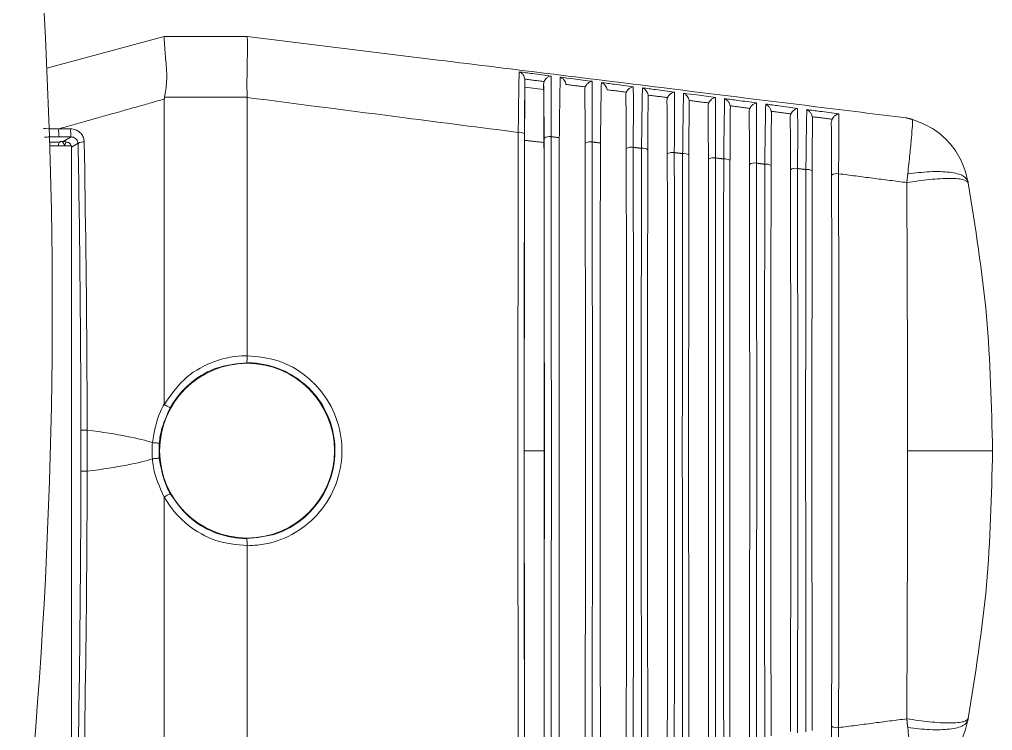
# Model space of a CAD drawing. Extents: x 12.1 to 108.7, y 1 to 80.4.
# Drawn here: x 51.196 to 52.664, y 32.06 to 33.133 of the extents above; entities that cross this region are included whole.
import ezdxf

# ---------------------------------------------------------------- set-up
doc = ezdxf.new("R2010")
doc.units = 0
doc.header["$MEASUREMENT"] = 0
doc.linetypes.add('SLD-Solid', pattern=[0])
doc.layers.add('OBJECT', color=7, linetype='CONTINUOUS')

msp = doc.modelspace()

# ---------------------------------------------------------------- linework, layer by layer
at = {"layer": 'OBJECT', "linetype": 'SLD-Solid', "lineweight": 15}
for p, q in [((51.414, 33.107), (51.2368, 33.0595)), ((51.414, 33.107), (51.414, 33.107)), ((51.539, 33.107), (51.414, 33.107)), ((51.539, 33.107), (51.539, 33.107)), ((51.8276, 33.0716), (51.539, 33.107)), ((51.9583, 33.0305), (51.9583, 33.0415)), ((51.9866, 33.027), (51.9583, 33.0305)), ((51.9866, 33.0352), (51.9866, 33.027)), ((51.414, 33.0127), (51.414, 32.5523)), ((51.4145, 33.0155), (51.539, 33.0155)), ((51.539, 33.0153), (51.539, 32.6254)), ((51.2734, 32.9557), (51.2616, 32.9486)), ((51.256, 32.9477), (51.2411, 32.9477)), ((51.2413, 32.942), (51.2738, 32.942)), ((51.2573, 32.9485), (51.256, 32.9477)), ((51.2616, 32.9486), (51.2592, 32.9486)), ((51.2686, 32.9474), (51.269, 32.9476)), ((51.274, 32.94), (51.2741, 32.9401)), ((51.274, 32.9378), (51.2741, 32.9378)), ((51.2741, 32.9401), (51.2839, 32.946)), ((51.2741, 32.9378), (51.2741, 32.9401)), ((51.2741, 32.9378), (51.2741, 32.0262)), ((51.539, 32.6254), (51.539, 32.6254)), ((51.2882, 32.451), (51.2882, 32.513)), ((51.2976, 32.5131), (51.2976, 32.4509)), ((51.414, 31.9513), (51.414, 32.4117)), ((51.539, 31.9487), (51.539, 32.3386)), ((51.539, 32.3386), (51.539, 32.3386))]:
    msp.add_line(p, q, dxfattribs=at)
msp.add_circle((51.539, 32.482), 0.1319, dxfattribs=at)
for centre, radius, start, end in [((43.2451, 32.6967), 8, 351.47604, 8.52396), ((51.3225, 32.9646), 0.0678, 177.3197, 187.6131), ((51.3406, 32.9646), 0.0678, 177.3199, 187.6132), ((51.9503, 32.9498), 0.0128, 54.9657, 99.4343), ((51.9952, 32.9417), 0.0146, 79.8673, 122.9847), ((51.256, 32.9577), 0.00992, 269.7306, 293.3477), ((51.2918, 32.9328), 0.0153, 84.0042, 120.7861), ((52.0572, 32.9335), 0.0148, 79.9763, 122.5317), ((52.1192, 32.9253), 0.015, 80.0874, 122.0751), ((52.1364, 32.9253), 0.0133, 56.3727, 99.1645), ((52.1811, 32.9171), 0.0152, 80.2008, 121.6148), ((52.1984, 32.9171), 0.0135, 56.85, 99.0698), ((52.2431, 32.9089), 0.0154, 80.3164, 121.1508), ((52.2604, 32.909), 0.0136, 57.3315, 98.9726), ((52.3051, 32.9007), 0.0156, 80.4343, 120.683), ((52.3224, 32.9008), 0.0138, 57.8172, 98.8729), ((52.3671, 32.8925), 0.0158, 80.5544, 120.2115), ((52.3845, 32.8926), 0.014, 58.307, 98.7708), ((52.4291, 32.8842), 0.016, 80.6768, 119.7362), ((51.5386, 32.482), 0.1429, 175.1062, 184.8938), ((52.4291, 32.0798), 0.016, 240.2638, 279.3232)]:
    msp.add_arc(centre, radius, start, end, dxfattribs=at)
for centre, major_axis, ratio, start_param, end_param in [((51.9766, 32.482), (0, 2.2176), 0.008727, 1.353401, 1.788192), ((51.9683, 32.482), (0, 2.217), 0.008727, 4.497874, 4.926904), ((51.2561, 32.9328), (0, 0.015), 0.145814, 0.05236, 0.90761), ((51.2448, 32.9511), (0.016, -0.002), 0.100662, 5.612594, 6.085295), ((51.2448, 32.961), (0.0234, -0.008), 0.411517, 5.505747, 5.879758), ((51.2678, 32.9423), (0.0117, -0.004), 0.411517, 1.643899, 2.265463), ((51.0937, 32.482), (0, 2.2237), 0.08749, 4.726351, 4.922588), ((52.0303, 32.482), (0, 2.2137), 0.008727, 4.501238, 4.923539), ((52.0923, 32.482), (0, 2.2105), 0.008727, 4.504611, 4.920167), ((52.1626, 32.482), (0, 2.2078), 0.008727, 1.363514, 1.778079), ((52.1543, 32.482), (0, 2.2072), 0.008727, 4.507992, 4.916786), ((52.2246, 32.482), (0, 2.2046), 0.008727, 1.366901, 1.774692), ((52.2163, 32.482), (0, 2.204), 0.008727, 4.511381, 4.913397), ((52.2866, 32.482), (0, 2.2013), 0.008727, 1.370296, 1.771297), ((52.2783, 32.482), (0, 2.2007), 0.008727, 4.514778, 4.91), ((52.3486, 32.482), (0, 2.1981), 0.008727, 1.373699, 1.767893), ((52.3403, 32.482), (0, 2.1975), 0.008727, 4.518183, 4.906595), ((52.4106, 32.482), (0, 2.1948), 0.008727, 1.377111, 1.764481), ((52.4023, 32.482), (0, 2.1942), 0.008727, 4.521597, 4.903181), ((30.3208, 32.482), (21.0932, 0), 0.014063, 0.04112, 0.105082), ((30.3208, 32.482), (21.0932, 0), 0.014063, 6.178103, 6.242065), ((51.0937, 32.482), (0, 2.2237), 0.08749, 4.50219, 4.698427)]:
    msp.add_ellipse(centre, major_axis=major_axis, ratio=ratio, start_param=start_param, end_param=end_param, dxfattribs=at)
for points, knots in [([(51.414, 33.107), (51.4139, 33.1068), (51.4137, 33.106), (51.4145, 33.096), (51.4161, 33.0722), (51.4192, 33.0435), (51.4158, 33.0233), (51.4145, 33.0155)], [0, 0, 0, 0, 0.097508, 0.351331, 0.599304, 0.843154, 1, 1, 1, 1]), ([(51.539, 33.107), (51.5393, 33.1056), (51.5398, 33.1029), (51.5396, 33.0821), (51.5388, 33.0524), (51.5389, 33.0275), (51.539, 33.0155)], [0, 0, 0, 0, 0.253584, 0.507165, 0.760847, 1, 1, 1, 1]), ([(52.5341, 32.9843), (52.5284, 32.985), (52.4999, 32.9886), (52.3805, 33.0033), (52.1508, 33.0318), (51.9437, 33.0573), (51.8276, 33.0716)], [0, 0, 0, 0, 0.024148, 0.120739, 0.507103, 1, 1, 1, 1]), ([(51.9482, 32.9625), (51.9483, 32.9689), (51.9485, 32.9884), (51.9489, 33.0176), (51.9493, 33.0406), (51.9496, 33.0505), (51.9497, 33.0532), (51.9497, 33.0539)], [0, 0, 0, 0, 0.147376, 0.444496, 0.741154, 0.940222, 1, 1, 1, 1]), ([(51.9583, 33.0429), (51.958, 33.044), (51.9575, 33.0464), (51.9555, 33.0498), (51.9528, 33.0524), (51.9507, 33.0535), (51.9497, 33.0538), (51.9497, 33.0539)], [0, 0, 0, 0, 0.192792, 0.429646, 0.749305, 0.992256, 1, 1, 1, 1]), ([(51.9497, 33.0539), (51.9563, 33.053), (51.9723, 33.0509), (51.9883, 33.0489), (51.9978, 33.0476)], [0, 0, 0, 0, 0.412557, 1, 1, 1, 1]), ([(51.9583, 33.0415), (51.9582, 33.0366), (51.9581, 33.0269), (51.9578, 32.9981), (51.9577, 32.9734), (51.9577, 32.9603)], [0, 0, 0, 0, 0.320862, 0.641681, 1, 1, 1, 1]), ([(51.9583, 33.0429), (51.9583, 33.0429), (51.9583, 33.0424), (51.9583, 33.042), (51.9583, 33.0415)], [0, 0, 0, 0, 0.020265, 1, 1, 1, 1]), ([(51.9978, 33.0476), (51.9977, 33.0476), (51.9966, 33.0475), (51.9942, 33.0468), (51.9912, 33.0448), (51.9888, 33.0421), (51.9878, 33.0401), (51.9873, 33.0392)], [0, 0, 0, 0, 0.007977, 0.2991, 0.602917, 0.800702, 1, 1, 1, 1]), ([(51.9978, 33.0476), (51.9978, 33.047), (51.9978, 33.0447), (51.998, 33.0361), (51.9981, 33.016), (51.998, 32.9861), (51.9978, 32.9646), (51.9978, 32.9561)], [0, 0, 0, 0, 0.059553, 0.208066, 0.505163, 0.802607, 1, 1, 1, 1]), ([(52.0102, 32.9544), (52.0103, 32.9609), (52.0105, 32.9804), (52.0109, 33.0096), (52.0113, 33.0325), (52.0116, 33.0424), (52.0117, 33.0452), (52.0117, 33.0458)], [0, 0, 0, 0, 0.1489543, 0.4492607, 0.7491001, 0.9405021, 1, 1, 1, 1]), ([(52.0202, 33.0349), (52.02, 33.036), (52.0194, 33.0384), (52.0173, 33.0419), (52.0146, 33.0444), (52.0126, 33.0455), (52.0117, 33.0458), (52.0117, 33.0458)], [0, 0, 0, 0, 0.1971881, 0.4407964, 0.7689193, 0.9921879, 1, 1, 1, 1]), ([(52.0117, 33.0458), (52.0183, 33.045), (52.0343, 33.0429), (52.0503, 33.0408), (52.0598, 33.0396)], [0, 0, 0, 0, 0.412528, 1, 1, 1, 1]), ([(52.0598, 33.0396), (52.0597, 33.0396), (52.0587, 33.0395), (52.0564, 33.0388), (52.0534, 33.0368), (52.0509, 33.0341), (52.0499, 33.0321), (52.0494, 33.0311)], [0, 0, 0, 0, 0.0080605, 0.2827252, 0.5938025, 0.7961233, 1, 1, 1, 1]), ([(52.0598, 33.0396), (52.0598, 33.0389), (52.0598, 33.0365), (52.06, 33.0276), (52.06, 33.0071), (52.06, 32.9773), (52.0598, 32.9562), (52.0597, 32.9481)], [0, 0, 0, 0, 0.059276, 0.209421, 0.509831, 0.810598, 1, 1, 1, 1]), ([(51.9583, 33.0305), (51.9582, 33.023), (51.9581, 33.0079), (51.9579, 32.9778), (51.9578, 32.9577), (51.9578, 32.9504)], [0, 0, 0, 0, 0.390004, 0.779955, 1, 1, 1, 1]), ([(51.9866, 33.0352), (51.9867, 33.0364), (51.9868, 33.0378), (51.9873, 33.039), (51.9873, 33.0392)], [0, 0, 0, 0, 0.904059, 1, 1, 1, 1]), ([(51.9872, 32.9539), (51.9872, 32.9658), (51.9871, 32.9895), (51.9869, 33.0191), (51.9867, 33.0297), (51.9866, 33.0352)], [0, 0, 0, 0, 0.327832, 0.655734, 1, 1, 1, 1]), ([(51.9871, 32.9472), (51.9871, 32.9601), (51.987, 32.986), (51.9868, 33.0124), (51.9866, 33.0233), (51.9866, 33.027)], [0, 0, 0, 0, 0.396562, 0.793191, 1, 1, 1, 1]), ([(52.0486, 33.027), (52.0487, 33.0282), (52.0488, 33.0297), (52.0493, 33.031), (52.0494, 33.0311)], [0, 0, 0, 0, 0.873708, 1, 1, 1, 1]), ([(52.0492, 32.946), (52.0492, 32.9578), (52.0491, 32.9816), (52.0489, 33.0109), (52.0487, 33.0216), (52.0486, 33.027)], [0, 0, 0, 0, 0.331872, 0.663815, 1, 1, 1, 1]), ([(52.0723, 32.9464), (52.0723, 32.9529), (52.0726, 32.9724), (52.073, 33.0017), (52.0733, 33.0243), (52.0736, 33.0343), (52.0737, 33.0371), (52.0737, 33.0378)], [0, 0, 0, 0, 0.150605, 0.454244, 0.75741, 0.940779, 1, 1, 1, 1]), ([(52.0822, 33.0269), (52.082, 33.028), (52.0814, 33.0304), (52.0792, 33.0339), (52.0765, 33.0364), (52.0745, 33.0375), (52.0737, 33.0378), (52.0737, 33.0378)], [0, 0, 0, 0, 0.2018346, 0.4525474, 0.789382, 0.9921173, 1, 1, 1, 1]), ([(52.0737, 33.0378), (52.0803, 33.0369), (52.0963, 33.0348), (52.1123, 33.0327), (52.1218, 33.0315)], [0, 0, 0, 0, 0.412497, 1, 1, 1, 1]), ([(52.1218, 33.0315), (52.1217, 33.0315), (52.121, 33.0314), (52.1189, 33.0308), (52.1159, 33.0291), (52.1131, 33.0263), (52.112, 33.0241), (52.1115, 33.0231)], [0, 0, 0, 0, 0.00815, 0.206907, 0.537753, 0.791262, 1, 1, 1, 1]), ([(52.1218, 33.0315), (52.1218, 33.0308), (52.1218, 33.0282), (52.122, 33.0191), (52.122, 32.9982), (52.1219, 32.9684), (52.1218, 32.9478), (52.1217, 32.94)], [0, 0, 0, 0, 0.059002, 0.210856, 0.514734, 0.81898, 1, 1, 1, 1]), ([(52.1343, 32.9384), (52.1343, 32.9449), (52.1346, 32.9645), (52.135, 32.9938), (52.1353, 33.0162), (52.1356, 33.0261), (52.1357, 33.029), (52.1357, 33.0297)], [0, 0, 0, 0, 0.1523329, 0.4594605, 0.7661089, 0.9410541, 1, 1, 1, 1]), ([(52.1442, 33.0188), (52.1439, 33.0199), (52.1433, 33.0224), (52.141, 33.0259), (52.1384, 33.0284), (52.1364, 33.0294), (52.1357, 33.0297), (52.1357, 33.0297)], [0, 0, 0, 0, 0.206748, 0.464933, 0.810722, 0.992044, 1, 1, 1, 1]), ([(52.1357, 33.0297), (52.1423, 33.0288), (52.1583, 33.0267), (52.1743, 33.0246), (52.1838, 33.0234)], [0, 0, 0, 0, 0.412464, 1, 1, 1, 1]), ([(51.539, 33.0153), (51.6183, 33.005), (51.7547, 32.9874), (51.8911, 32.9698), (51.9482, 32.9625)], [0, 0, 0, 0, 0.581449, 1, 1, 1, 1]), ([(52.1106, 33.0188), (52.1107, 33.02), (52.1108, 33.0215), (52.1114, 33.0229), (52.1115, 33.0231)], [0, 0, 0, 0, 0.845441, 1, 1, 1, 1]), ([(52.1112, 32.938), (52.1112, 32.9499), (52.1111, 32.9737), (52.1109, 33.0026), (52.1107, 33.0134), (52.1106, 33.0188)], [0, 0, 0, 0, 0.336123, 0.672318, 1, 1, 1, 1]), ([(52.1443, 33.0169), (52.1442, 33.0115), (52.1441, 33.0006), (52.1438, 32.9717), (52.1438, 32.9481), (52.1437, 32.9364)], [0, 0, 0, 0, 0.3331372, 0.6662238, 1, 1, 1, 1]), ([(52.1442, 33.0188), (52.1442, 33.0187), (52.1443, 33.0181), (52.1443, 33.0174), (52.1443, 33.0169)], [0, 0, 0, 0, 0.214161, 1, 1, 1, 1]), ([(52.1726, 33.0105), (52.1727, 33.0118), (52.1728, 33.0133), (52.1734, 33.0147), (52.1735, 33.015)], [0, 0, 0, 0, 0.81911, 1, 1, 1, 1]), ([(52.1732, 32.93), (52.1732, 32.9419), (52.1731, 32.9657), (52.1729, 32.9944), (52.1727, 33.0053), (52.1726, 33.0105)], [0, 0, 0, 0, 0.340601, 0.681276, 1, 1, 1, 1]), ([(52.1838, 33.0234), (52.1837, 33.0234), (52.183, 33.0233), (52.1811, 33.0227), (52.1781, 33.0211), (52.1752, 33.0182), (52.1741, 33.016), (52.1735, 33.015)], [0, 0, 0, 0, 0.008242, 0.187016, 0.525647, 0.786187, 1, 1, 1, 1]), ([(52.1838, 33.0234), (52.1838, 33.0226), (52.1838, 33.0199), (52.184, 33.0105), (52.184, 32.9892), (52.1839, 32.9596), (52.1838, 32.9393), (52.1837, 32.932)], [0, 0, 0, 0, 0.058731, 0.212374, 0.519887, 0.827777, 1, 1, 1, 1]), ([(52.1963, 32.9304), (52.1964, 32.9369), (52.1966, 32.9565), (52.197, 32.9859), (52.1974, 33.0081), (52.1976, 33.0179), (52.1977, 33.0208), (52.1977, 33.0215)], [0, 0, 0, 0, 0.154143, 0.464926, 0.775223, 0.941326, 1, 1, 1, 1]), ([(52.2062, 33.0107), (52.2059, 33.0119), (52.2052, 33.0144), (52.2028, 33.0179), (52.2002, 33.0203), (52.1983, 33.0213), (52.1977, 33.0215), (52.1977, 33.0215)], [0, 0, 0, 0, 0.211945, 0.4779907, 0.8329677, 0.9919666, 1, 1, 1, 1]), ([(52.1977, 33.0215), (52.2043, 33.0207), (52.2203, 33.0186), (52.2363, 33.0165), (52.2458, 33.0152)], [0, 0, 0, 0, 0.41243, 1, 1, 1, 1]), ([(52.2062, 33.0107), (52.2062, 33.0106), (52.2063, 33.0099), (52.2063, 33.0092), (52.2063, 33.0087)], [0, 0, 0, 0, 0.25744, 1, 1, 1, 1]), ([(52.2458, 33.0152), (52.2457, 33.0152), (52.2451, 33.0151), (52.2432, 33.0146), (52.2403, 33.013), (52.2374, 33.0101), (52.2361, 33.0079), (52.2356, 33.0069)], [0, 0, 0, 0, 0.008339, 0.166404, 0.51297, 0.780848, 1, 1, 1, 1]), ([(52.2458, 33.0152), (52.2458, 33.0144), (52.2458, 33.0116), (52.246, 33.0019), (52.246, 32.9801), (52.2459, 32.9506), (52.2457, 32.9308), (52.2457, 32.924)], [0, 0, 0, 0, 0.058463, 0.213983, 0.525307, 0.837021, 1, 1, 1, 1]), ([(52.2583, 32.9224), (52.2584, 32.9289), (52.2586, 32.9485), (52.259, 32.9779), (52.2594, 32.9999), (52.2596, 33.0098), (52.2597, 33.0126), (52.2597, 33.0134)], [0, 0, 0, 0, 0.156042, 0.470658, 0.784781, 0.941595, 1, 1, 1, 1]), ([(52.2681, 33.0026), (52.2678, 33.0037), (52.2671, 33.0063), (52.2646, 33.0099), (52.262, 33.0122), (52.2602, 33.0131), (52.2597, 33.0134), (52.2597, 33.0134)], [0, 0, 0, 0, 0.217446, 0.491759, 0.85615, 0.991886, 1, 1, 1, 1]), ([(52.2597, 33.0134), (52.2663, 33.0125), (52.2823, 33.0104), (52.2983, 33.0083), (52.3078, 33.007)], [0, 0, 0, 0, 0.412394, 1, 1, 1, 1]), ([(52.2063, 33.0087), (52.2063, 33.003), (52.2061, 32.9918), (52.2058, 32.9628), (52.2058, 32.9397), (52.2058, 32.9284)], [0, 0, 0, 0, 0.3376749, 0.6752967, 1, 1, 1, 1]), ([(52.2346, 33.0022), (52.2347, 33.0035), (52.2348, 33.0051), (52.2355, 33.0066), (52.2356, 33.0069)], [0, 0, 0, 0, 0.794582, 1, 1, 1, 1]), ([(52.2352, 32.922), (52.2351, 32.934), (52.2351, 32.9578), (52.2349, 32.9861), (52.2347, 32.997), (52.2346, 33.0022)], [0, 0, 0, 0, 0.345325, 0.690725, 1, 1, 1, 1]), ([(52.2683, 33.0004), (52.2683, 32.9945), (52.2681, 32.9829), (52.2679, 32.9539), (52.2678, 32.9313), (52.2678, 32.9204)], [0, 0, 0, 0, 0.342466, 0.684876, 1, 1, 1, 1]), ([(52.2681, 33.0026), (52.2682, 33.0024), (52.2683, 33.0016), (52.2683, 33.0009), (52.2683, 33.0004)], [0, 0, 0, 0, 0.293665, 1, 1, 1, 1]), ([(52.2966, 32.9938), (52.2967, 32.9951), (52.2968, 32.9968), (52.2975, 32.9984), (52.2977, 32.9987)], [0, 0, 0, 0, 0.771743, 1, 1, 1, 1]), ([(52.3078, 33.007), (52.3077, 33.007), (52.3072, 33.0069), (52.3054, 33.0064), (52.3025, 33.0048), (52.2995, 33.002), (52.2982, 32.9997), (52.2977, 32.9987)], [0, 0, 0, 0, 0.00844, 0.145047, 0.499694, 0.77523, 1, 1, 1, 1]), ([(52.3078, 33.007), (52.3078, 33.0062), (52.3078, 33.0033), (52.3079, 32.9932), (52.308, 32.971), (52.3079, 32.9417), (52.3077, 32.9223), (52.3077, 32.916)], [0, 0, 0, 0, 0.058198, 0.215687, 0.5310141, 0.8467421, 1, 1, 1, 1]), ([(52.3203, 32.9144), (52.3204, 32.9209), (52.3206, 32.9405), (52.321, 32.97), (52.3214, 32.9918), (52.3216, 33.0015), (52.3217, 33.0044), (52.3217, 33.0052)], [0, 0, 0, 0, 0.1580352, 0.4766755, 0.7948158, 0.9418609, 1, 1, 1, 1]), ([(52.3301, 32.9944), (52.3297, 32.9956), (52.329, 32.9982), (52.3264, 33.0018), (52.3239, 33.004), (52.3221, 33.0049), (52.3217, 33.0051), (52.3217, 33.0052)], [0, 0, 0, 0, 0.223273, 0.506281, 0.880299, 0.991802, 1, 1, 1, 1]), ([(52.3217, 33.0052), (52.3283, 33.0043), (52.3443, 33.0021), (52.3603, 33), (52.3698, 32.9987)], [0, 0, 0, 0, 0.412356, 1, 1, 1, 1]), ([(52.3698, 32.9987), (52.3697, 32.9987), (52.3693, 32.9986), (52.3675, 32.9982), (52.3647, 32.9967), (52.3617, 32.9938), (52.3603, 32.9915), (52.3597, 32.9905)], [0, 0, 0, 0, 0.008547, 0.1229208, 0.4857861, 0.7693141, 1, 1, 1, 1]), ([(52.3698, 32.9987), (52.3698, 32.9979), (52.3698, 32.9948), (52.3699, 32.9845), (52.37, 32.9619), (52.3699, 32.9327), (52.3697, 32.9138), (52.3697, 32.908)], [0, 0, 0, 0, 0.057936, 0.217495, 0.537029, 0.856977, 1, 1, 1, 1]), ([(52.3823, 32.9064), (52.3824, 32.9129), (52.3826, 32.9325), (52.383, 32.9621), (52.3834, 32.9836), (52.3836, 32.9933), (52.3837, 32.9961), (52.3837, 32.9969)], [0, 0, 0, 0, 0.16013, 0.483001, 0.805363, 0.942123, 1, 1, 1, 1]), ([(52.392, 32.9862), (52.3917, 32.9874), (52.3908, 32.99), (52.3883, 32.9937), (52.3857, 32.9958), (52.384, 32.9967), (52.3837, 32.9969), (52.3837, 32.9969)], [0, 0, 0, 0, 0.229448, 0.521602, 0.905447, 0.991713, 1, 1, 1, 1]), ([(52.3837, 32.9969), (52.3903, 32.996), (52.4063, 32.9939), (52.4223, 32.9917), (52.4318, 32.9904)], [0, 0, 0, 0, 0.4123161, 1, 1, 1, 1]), ([(52.2972, 32.9141), (52.2971, 32.926), (52.2971, 32.9499), (52.2969, 32.9779), (52.2967, 32.9888), (52.2966, 32.9938)], [0, 0, 0, 0, 0.350315, 0.700707, 1, 1, 1, 1]), ([(52.3303, 32.992), (52.3303, 32.986), (52.3301, 32.974), (52.3299, 32.945), (52.3298, 32.9228), (52.3298, 32.9124)], [0, 0, 0, 0, 0.347531, 0.695003, 1, 1, 1, 1]), ([(52.3301, 32.9944), (52.3301, 32.9942), (52.3303, 32.9934), (52.3303, 32.9925), (52.3303, 32.992)], [0, 0, 0, 0, 0.324163, 1, 1, 1, 1]), ([(52.3586, 32.9854), (52.3587, 32.9868), (52.3589, 32.9885), (52.3596, 32.9901), (52.3597, 32.9905)], [0, 0, 0, 0, 0.750494, 1, 1, 1, 1]), ([(52.3591, 32.9061), (52.3591, 32.918), (52.3591, 32.9419), (52.3588, 32.9696), (52.3587, 32.9805), (52.3586, 32.9854)], [0, 0, 0, 0, 0.355595, 0.711266, 1, 1, 1, 1]), ([(52.3923, 32.9836), (52.3923, 32.9774), (52.3921, 32.965), (52.3919, 32.936), (52.3918, 32.9143), (52.3918, 32.9045)], [0, 0, 0, 0, 0.352894, 0.705727, 1, 1, 1, 1]), ([(52.392, 32.9862), (52.3921, 32.9859), (52.3923, 32.985), (52.3923, 32.9842), (52.3923, 32.9836)], [0, 0, 0, 0, 0.349939, 1, 1, 1, 1]), ([(52.4206, 32.977), (52.4207, 32.9783), (52.4209, 32.9802), (52.4216, 32.9818), (52.4218, 32.9823)], [0, 0, 0, 0, 0.73075, 1, 1, 1, 1]), ([(52.4318, 32.9904), (52.4317, 32.9904), (52.4314, 32.9904), (52.4297, 32.9899), (52.427, 32.9884), (52.4238, 32.9856), (52.4224, 32.9833), (52.4218, 32.9823)], [0, 0, 0, 0, 0.008659, 0.099997, 0.471213, 0.763081, 1, 1, 1, 1]), ([(52.4318, 32.9904), (52.4318, 32.9896), (52.4318, 32.9864), (52.4319, 32.9757), (52.432, 32.9527), (52.4318, 32.9237), (52.4317, 32.9053), (52.4317, 32.9)], [0, 0, 0, 0, 0.057678, 0.219414, 0.543377, 0.867765, 1, 1, 1, 1]), ([(51.2547, 32.9678), (51.2481, 32.9679), (51.2404, 32.968), (51.2328, 32.9682), (51.2319, 32.9682)], [0, 0, 0, 0, 0.871846, 1, 1, 1, 1]), ([(51.2934, 32.9481), (51.2931, 32.9503), (51.2925, 32.9549), (51.2888, 32.9609), (51.2835, 32.9654), (51.2778, 32.9675), (51.2742, 32.9677), (51.2729, 32.9678)], [0, 0, 0, 0, 0.219062, 0.43802, 0.659218, 0.879999, 1, 1, 1, 1]), ([(52.4211, 32.8981), (52.4211, 32.9101), (52.421, 32.934), (52.4208, 32.9613), (52.4207, 32.9722), (52.4206, 32.977)], [0, 0, 0, 0, 0.361189, 0.722456, 1, 1, 1, 1]), ([(51.2734, 32.9557), (51.2746, 32.9555), (51.277, 32.9553), (51.2802, 32.9536), (51.2826, 32.9509), (51.2837, 32.9482), (51.2839, 32.9465), (51.2839, 32.946)], [0, 0, 0, 0, 0.219004, 0.437501, 0.669165, 0.907193, 1, 1, 1, 1]), ([(51.9482, 32.0015), (51.9482, 32.0081), (51.9482, 32.0406), (51.9479, 32.1784), (51.9477, 32.4029), (51.9478, 32.6931), (51.9481, 32.8727), (51.9482, 32.9625)], [0, 0, 0, 0, 0.020664, 0.103331, 0.434809, 0.717404, 1, 1, 1, 1]), ([(51.9978, 32.9561), (51.9978, 32.9495), (51.9978, 32.9169), (51.9981, 32.7791), (51.9982, 32.5568), (51.9982, 32.271), (51.9979, 32.0956), (51.9978, 32.0079)], [0, 0, 0, 0, 0.020947, 0.104745, 0.44076, 0.72038, 1, 1, 1, 1]), ([(52.0102, 32.0096), (52.0102, 32.0161), (52.0102, 32.0487), (52.0099, 32.1865), (52.0098, 32.4083), (52.0098, 32.693), (52.0101, 32.8673), (52.0102, 32.9544)], [0, 0, 0, 0, 0.021019, 0.105106, 0.44228, 0.72114, 1, 1, 1, 1]), ([(51.2592, 32.9486), (51.2589, 32.9486), (51.2583, 32.9486), (51.2577, 32.9485), (51.2574, 32.9485), (51.2573, 32.9485), (51.2573, 32.9485)], [0, 0, 0, 0, 0.441079, 0.822105, 0.939417, 1, 1, 1, 1]), ([(51.2605, 32.9488), (51.2606, 32.9486), (51.2607, 32.948), (51.2624, 32.9449), (51.2642, 32.9428), (51.264, 32.9421), (51.264, 32.942)], [0, 0, 0, 0, 0.276385, 0.561762, 0.909296, 1, 1, 1, 1]), ([(51.2642, 32.9424), (51.2642, 32.943), (51.2643, 32.9446), (51.2651, 32.9466), (51.266, 32.9476), (51.2662, 32.9479)], [0, 0, 0, 0, 0.299023, 0.82164, 1, 1, 1, 1]), ([(51.2741, 32.9401), (51.274, 32.9406), (51.2739, 32.9419), (51.2731, 32.9439), (51.2715, 32.9462), (51.2699, 32.9471), (51.269, 32.9476)], [0, 0, 0, 0, 0.1164628, 0.2694476, 0.5426948, 1, 1, 1, 1]), ([(51.274, 32.94), (51.274, 32.9398), (51.274, 32.9391), (51.274, 32.9384), (51.274, 32.9378)], [0, 0, 0, 0, 0.2500302, 1, 1, 1, 1]), ([(51.2976, 32.5131), (51.2976, 32.5198), (51.2976, 32.5531), (51.2971, 32.6991), (51.295, 32.8368), (51.2934, 32.9481)], [0, 0, 0, 0, 0.045653, 0.228294, 1, 1, 1, 1]), ([(51.9574, 32.482), (51.9574, 32.5608), (51.9574, 32.7183), (51.9577, 32.8731), (51.9578, 32.9504)], [0, 0, 0, 0, 0.500491, 1, 1, 1, 1]), ([(51.9871, 32.9472), (51.9873, 32.8539), (51.9875, 32.6999), (51.9875, 32.5436), (51.9875, 32.482)], [0, 0, 0, 0, 0.605766, 1, 1, 1, 1]), ([(52.0597, 32.9481), (52.0598, 32.9415), (52.0598, 32.9089), (52.06, 32.771), (52.0602, 32.5513), (52.0601, 32.271), (52.0599, 32.101), (52.0597, 32.0159)], [0, 0, 0, 0, 0.021311, 0.106568, 0.448432, 0.724216, 1, 1, 1, 1]), ([(52.0723, 32.0176), (52.0722, 32.0241), (52.0722, 32.0567), (52.072, 32.1947), (52.0718, 32.4138), (52.0719, 32.693), (52.0721, 32.862), (52.0723, 32.9464)], [0, 0, 0, 0, 0.021386, 0.106942, 0.450009, 0.725005, 1, 1, 1, 1]), ([(52.1217, 32.94), (52.1217, 32.9335), (52.1218, 32.9009), (52.122, 32.7628), (52.1222, 32.5458), (52.1221, 32.2711), (52.1219, 32.1063), (52.1217, 32.024)], [0, 0, 0, 0, 0.021688, 0.108455, 0.456373, 0.728187, 1, 1, 1, 1]), ([(52.1343, 32.0256), (52.1343, 32.0321), (52.1342, 32.0647), (52.134, 32.2028), (52.1338, 32.4193), (52.1339, 32.6929), (52.1341, 32.8566), (52.1343, 32.9384)], [0, 0, 0, 0, 0.021766, 0.108843, 0.45801, 0.729005, 1, 1, 1, 1]), ([(52.1837, 32.932), (52.1837, 32.9255), (52.1838, 32.8928), (52.184, 32.7547), (52.1842, 32.5403), (52.1841, 32.2711), (52.1838, 32.1117), (52.1837, 32.032)], [0, 0, 0, 0, 0.022079, 0.110408, 0.464597, 0.732298, 1, 1, 1, 1]), ([(52.1963, 32.0336), (52.1963, 32.0401), (52.1962, 32.0728), (52.196, 32.2109), (52.1958, 32.4248), (52.1959, 32.6929), (52.1962, 32.8512), (52.1963, 32.9304)], [0, 0, 0, 0, 0.0221597, 0.1108118, 0.4662966, 0.7331483, 1, 1, 1, 1]), ([(52.2457, 32.924), (52.2457, 32.9175), (52.2458, 32.8848), (52.246, 32.7466), (52.2461, 32.5348), (52.246, 32.2711), (52.2458, 32.117), (52.2457, 32.04)], [0, 0, 0, 0, 0.0224838, 0.112433, 0.473119, 0.7365595, 1, 1, 1, 1]), ([(52.2583, 32.0416), (52.2583, 32.0481), (52.2582, 32.0808), (52.258, 32.219), (52.2579, 32.4303), (52.258, 32.6928), (52.2582, 32.8459), (52.2583, 32.9224)], [0, 0, 0, 0, 0.0225677, 0.1128523, 0.4748855, 0.7374427, 1, 1, 1, 1]), ([(52.3077, 32.916), (52.3077, 32.9095), (52.3078, 32.8768), (52.308, 32.7385), (52.3081, 32.5294), (52.308, 32.2712), (52.3078, 32.1224), (52.3077, 32.048)], [0, 0, 0, 0, 0.022904, 0.114532, 0.481956, 0.740978, 1, 1, 1, 1]), ([(52.3203, 32.0496), (52.3203, 32.0562), (52.3202, 32.0889), (52.32, 32.2272), (52.3199, 32.4358), (52.32, 32.6928), (52.3202, 32.8405), (52.3203, 32.9144)], [0, 0, 0, 0, 0.022991, 0.114968, 0.483793, 0.741897, 1, 1, 1, 1]), ([(52.3697, 32.908), (52.3697, 32.9015), (52.3697, 32.8687), (52.3699, 32.7304), (52.3701, 32.5239), (52.37, 32.2712), (52.3698, 32.1277), (52.3697, 32.056)], [0, 0, 0, 0, 0.023339, 0.116711, 0.491126, 0.745563, 1, 1, 1, 1]), ([(52.3823, 32.0576), (52.3823, 32.0642), (52.3823, 32.0969), (52.3821, 32.2353), (52.3819, 32.4412), (52.382, 32.6928), (52.3822, 32.8352), (52.3823, 32.9064)], [0, 0, 0, 0, 0.02343, 0.1171646, 0.4930376, 0.7465188, 1, 1, 1, 1]), ([(52.4317, 32.9), (52.4317, 32.8934), (52.4317, 32.8607), (52.4319, 32.7222), (52.432, 32.5184), (52.4319, 32.2713), (52.4318, 32.1331), (52.4317, 32.064)], [0, 0, 0, 0, 0.023792, 0.118973, 0.500647, 0.750324, 1, 1, 1, 1]), ([(52.6274, 32.8863), (52.6258, 32.8881), (52.6225, 32.8918), (52.601, 32.8935), (52.5704, 32.892), (52.5462, 32.8884), (52.5346, 32.8867)], [0, 0, 0, 0, 0.2411698, 0.5, 0.7588302, 1, 1, 1, 1]), ([(52.6269, 32.8887), (52.6252, 32.8917), (52.6215, 32.8978), (52.6005, 32.9029), (52.5707, 32.904), (52.5473, 32.9012), (52.536, 32.8999)], [0, 0, 0, 0, 0.241561, 0.5, 0.758439, 1, 1, 1, 1]), ([(52.5346, 32.8867), (52.5349, 32.8202), (52.5355, 32.6861), (52.5356, 32.5504), (52.5356, 32.482)], [0, 0, 0, 0, 0.496376, 1, 1, 1, 1]), ([(51.4142, 32.5517), (51.4233, 32.5649), (51.4415, 32.5915), (51.4837, 32.617), (51.5179, 32.625), (51.5364, 32.6253), (51.539, 32.6254)], [0, 0, 0, 0, 0.315107, 0.632944, 0.949791, 1, 1, 1, 1]), ([(51.5387, 32.6147), (51.5238, 32.6133), (51.494, 32.6103), (51.4543, 32.5873), (51.4326, 32.5633), (51.424, 32.5485), (51.423, 32.5467)], [0, 0, 0, 0, 0.31781, 0.635605, 0.953792, 1, 1, 1, 1]), ([(51.539, 32.6254), (51.539, 32.6243), (51.539, 32.622), (51.5389, 32.6189), (51.5389, 32.6165), (51.5388, 32.6152), (51.5388, 32.6148), (51.5387, 32.6148), (51.5387, 32.6147)], [0, 0, 0, 0, 0.2084388, 0.4168768, 0.6253388, 0.8338697, 0.9671236, 1, 1, 1, 1]), ([(51.5387, 32.3493), (51.5536, 32.3507), (51.5835, 32.3536), (51.6232, 32.3764), (51.6535, 32.41), (51.6708, 32.452), (51.6733, 32.4974), (51.6607, 32.541), (51.6343, 32.578), (51.5972, 32.604), (51.5633, 32.6139), (51.5436, 32.6146), (51.5387, 32.6147)], [0, 0, 0, 0, 0.107261, 0.214528, 0.321699, 0.428911, 0.536129, 0.643313, 0.750517, 0.857741, 0.964919, 1, 1, 1, 1]), ([(51.539, 32.6254), (51.555, 32.6239), (51.5869, 32.6208), (51.6296, 32.5964), (51.6622, 32.5604), (51.6811, 32.5152), (51.6841, 32.4661), (51.6706, 32.4188), (51.6423, 32.3786), (51.6023, 32.3503), (51.5656, 32.3395), (51.5443, 32.3388), (51.539, 32.3386)], [0, 0, 0, 0, 0.1065473, 0.2130922, 0.3197632, 0.426916, 0.5344991, 0.6422673, 0.7499596, 0.8573108, 0.9641558, 1, 1, 1, 1]), ([(51.3962, 32.4942), (51.3989, 32.5103), (51.4024, 32.5306), (51.412, 32.5486), (51.414, 32.5523)], [0, 0, 0, 0, 0.79181, 1, 1, 1, 1]), ([(51.423, 32.5467), (51.4168, 32.5329), (51.409, 32.5157), (51.407, 32.4971), (51.4066, 32.4933)], [0, 0, 0, 0, 0.796377, 1, 1, 1, 1]), ([(51.414, 32.5523), (51.414, 32.5522), (51.414, 32.5521), (51.414, 32.5519), (51.4141, 32.5518), (51.4141, 32.5517), (51.4142, 32.5517)], [0, 0, 0, 0, 0.344879, 0.691965, 0.85965, 1, 1, 1, 1]), ([(51.4142, 32.5517), (51.4152, 32.5512), (51.4171, 32.5501), (51.4197, 32.5486), (51.4217, 32.5474), (51.4227, 32.5469), (51.4229, 32.5467), (51.423, 32.5467), (51.423, 32.5467)], [0, 0, 0, 0, 0.214952, 0.429904, 0.644864, 0.85984, 0.951436, 1, 1, 1, 1]), ([(51.2976, 32.5131), (51.2965, 32.5131), (51.2943, 32.5131), (51.2914, 32.5131), (51.2893, 32.5131), (51.2884, 32.5131), (51.2882, 32.513), (51.2882, 32.513)], [0, 0, 0, 0, 0.235917, 0.471833, 0.707753, 0.925415, 1, 1, 1, 1]), ([(51.3962, 32.4942), (51.3973, 32.4941), (51.3995, 32.4939), (51.4026, 32.4936), (51.405, 32.4934), (51.4061, 32.4934), (51.4066, 32.4933), (51.4066, 32.4933), (51.4066, 32.4933)], [0, 0, 0, 0, 0.209939, 0.419878, 0.629817, 0.839756, 0.898241, 1, 1, 1, 1]), ([(51.4066, 32.4933), (51.4063, 32.4866), (51.406, 32.4791), (51.4066, 32.4715), (51.4066, 32.4707)], [0, 0, 0, 0, 0.886118, 1, 1, 1, 1]), ([(51.9574, 32.482), (51.9574, 32.4032), (51.9574, 32.2457), (51.9577, 32.0909), (51.9578, 32.0136)], [0, 0, 0, 0, 0.500491, 1, 1, 1, 1]), ([(51.9871, 32.0168), (51.9873, 32.1101), (51.9875, 32.2641), (51.9875, 32.4204), (51.9875, 32.482)], [0, 0, 0, 0, 0.605766, 1, 1, 1, 1]), ([(52.5346, 32.0773), (52.5349, 32.1438), (52.5355, 32.2779), (52.5356, 32.4136), (52.5356, 32.482)], [0, 0, 0, 0, 0.496376, 1, 1, 1, 1]), ([(52.664, 32.482), (52.6622, 32.482), (52.6585, 32.482), (52.6291, 32.482), (52.5861, 32.482), (52.552, 32.482), (52.5356, 32.482)], [0, 0, 0, 0, 0.240773, 0.5, 0.759227, 1, 1, 1, 1]), ([(51.4066, 32.4707), (51.4066, 32.4707), (51.4066, 32.4707), (51.4061, 32.4706), (51.405, 32.4706), (51.4026, 32.4704), (51.3995, 32.4701), (51.3973, 32.4699), (51.3962, 32.4698)], [0, 0, 0, 0, 0.101759, 0.160244, 0.370183, 0.580122, 0.790061, 1, 1, 1, 1]), ([(51.414, 32.4117), (51.4073, 32.4265), (51.3988, 32.4453), (51.3966, 32.4656), (51.3962, 32.4698)], [0, 0, 0, 0, 0.791837, 1, 1, 1, 1]), ([(51.4066, 32.4707), (51.4092, 32.4559), (51.4124, 32.4372), (51.4212, 32.4207), (51.423, 32.4173)], [0, 0, 0, 0, 0.796377, 1, 1, 1, 1]), ([(51.2976, 32.4509), (51.2965, 32.4509), (51.2943, 32.4509), (51.2914, 32.4509), (51.2893, 32.4509), (51.2884, 32.4509), (51.2882, 32.451), (51.2882, 32.451)], [0, 0, 0, 0, 0.235917, 0.471833, 0.707753, 0.925415, 1, 1, 1, 1]), ([(51.2976, 32.4509), (51.2976, 32.4442), (51.2976, 32.4109), (51.2971, 32.2649), (51.295, 32.1272), (51.2934, 32.0159)], [0, 0, 0, 0, 0.045653, 0.228294, 1, 1, 1, 1]), ([(51.4142, 32.4123), (51.4141, 32.4122), (51.4141, 32.4122), (51.414, 32.4121), (51.414, 32.4119), (51.414, 32.4117), (51.414, 32.4117)], [0, 0, 0, 0, 0.159851, 0.363921, 0.750554, 1, 1, 1, 1]), ([(51.423, 32.4173), (51.423, 32.4173), (51.4229, 32.4173), (51.4227, 32.4171), (51.4217, 32.4166), (51.4197, 32.4154), (51.4171, 32.4139), (51.4152, 32.4128), (51.4142, 32.4123)], [0, 0, 0, 0, 0.048564, 0.14016, 0.355136, 0.570096, 0.785048, 1, 1, 1, 1]), ([(51.539, 32.3386), (51.523, 32.3402), (51.491, 32.3433), (51.4484, 32.3679), (51.4248, 32.3939), (51.4155, 32.41), (51.4142, 32.4123)], [0, 0, 0, 0, 0.315568, 0.631102, 0.947588, 1, 1, 1, 1]), ([(51.423, 32.4173), (51.4315, 32.405), (51.4487, 32.3803), (51.488, 32.3569), (51.5196, 32.3496), (51.5366, 32.3493), (51.5387, 32.3493)], [0, 0, 0, 0, 0.318291, 0.636578, 0.954854, 1, 1, 1, 1]), ([(51.5387, 32.3493), (51.5387, 32.3492), (51.5388, 32.3492), (51.5388, 32.3488), (51.5389, 32.3475), (51.5389, 32.3451), (51.539, 32.342), (51.539, 32.3397), (51.539, 32.3386)], [0, 0, 0, 0, 0.032876, 0.16613, 0.374661, 0.583123, 0.791561, 1, 1, 1, 1]), ([(52.6274, 32.0777), (52.6258, 32.0759), (52.6225, 32.0722), (52.601, 32.0705), (52.5704, 32.072), (52.5462, 32.0756), (52.5346, 32.0773)], [0, 0, 0, 0, 0.24117, 0.5, 0.75883, 1, 1, 1, 1]), ([(52.6269, 32.0753), (52.6252, 32.0723), (52.6215, 32.0662), (52.6005, 32.0611), (52.5707, 32.06), (52.5473, 32.0628), (52.536, 32.0641)], [0, 0, 0, 0, 0.241561, 0.5, 0.758439, 1, 1, 1, 1]), ([(52.4206, 31.987), (52.4207, 31.9934), (52.4209, 32.0062), (52.4211, 32.0352), (52.4211, 32.0565), (52.4211, 32.0659)], [0, 0, 0, 0, 0.357964, 0.715857, 1, 1, 1, 1]), ([(52.4317, 32.064), (52.4317, 32.0575), (52.4318, 32.0378), (52.432, 32.0081), (52.4319, 31.9868), (52.4318, 31.9771), (52.4318, 31.9744), (52.4318, 31.9736)], [0, 0, 0, 0, 0.161729, 0.488573, 0.814943, 0.942319, 1, 1, 1, 1])]:
    msp.add_open_spline(points, degree=3, knots=knots, dxfattribs=at)
for points, degree in [([(51.9873, 33.0392), (51.9583, 33.0429)], 1), ([(52.0494, 33.0311), (52.0202, 33.0349)], 1), ([(52.1115, 33.0231), (52.0822, 33.0269)], 1), ([(51.2547, 32.9678), (51.414, 33.0127)], 1), ([(51.414, 33.0127), (51.4145, 33.0155)], 1), ([(51.539, 33.0155), (51.539, 33.0153)], 1), ([(52.1735, 33.015), (52.1442, 33.0188)], 1), ([(52.2356, 33.0069), (52.2062, 33.0107)], 1), ([(52.2977, 32.9987), (52.2681, 33.0026)], 1), ([(52.3597, 32.9905), (52.3301, 32.9944)], 1), ([(52.4218, 32.9823), (52.392, 32.9862)], 1), ([(52.5432, 32.982), (52.5341, 32.9843)], 1), ([(52.5432, 32.982), (52.5432, 32.9793), (52.5432, 32.9738), (52.5417, 32.9551), (52.5394, 32.9304), (52.5371, 32.91), (52.536, 32.8999)], 3), ([(52.6269, 32.8887), (52.6241, 32.8994), (52.6184, 32.9207), (52.5992, 32.948), (52.5741, 32.9701), (52.5535, 32.978), (52.5432, 32.982)], 3), ([(51.2729, 32.9678), (51.2547, 32.9678)], 1), ([(52.5614, 32.9749), (52.5613, 32.9749)], 1), ([(51.2331, 32.9555), (51.2553, 32.9556)], 1), ([(51.2553, 32.9556), (51.2734, 32.9557)], 1), ([(51.9978, 32.9561), (52.0102, 32.9544)], 1), ([(51.274, 32.9378), (51.274, 32.0262)], 1), ([(51.9578, 32.9504), (51.9871, 32.9472)], 1), ([(52.0597, 32.9481), (52.0723, 32.9464)], 1), ([(52.1217, 32.94), (52.1343, 32.9384)], 1), ([(52.1837, 32.932), (52.1963, 32.9304)], 1), ([(52.2457, 32.924), (52.2583, 32.9224)], 1), ([(52.3077, 32.916), (52.3203, 32.9144)], 1), ([(52.3697, 32.908), (52.3823, 32.9064)], 1), ([(52.4317, 32.9), (52.5346, 32.8867)], 1), ([(52.536, 32.8999), (52.5346, 32.8867)], 1), ([(52.6274, 32.8863), (52.6269, 32.8887)], 1), ([(52.664, 32.482), (52.6624, 32.5498), (52.6594, 32.6854), (52.638, 32.8193), (52.6274, 32.8863)], 3), ([(51.2976, 32.5131), (51.2976, 32.5131)], 1), ([(51.3961, 32.4942), (51.3962, 32.4942)], 1), ([(51.9875, 32.482), (51.9574, 32.482)], 1), ([(52.664, 32.482), (52.6624, 32.4142), (52.6594, 32.2786), (52.638, 32.1447), (52.6274, 32.0777)], 3), ([(51.3962, 32.4698), (51.3961, 32.4698)], 1), ([(51.2976, 32.4509), (51.2976, 32.4509)], 1), ([(52.4317, 32.064), (52.5346, 32.0773)], 1), ([(52.536, 32.0641), (52.5346, 32.0773)], 1), ([(52.6269, 32.0753), (52.6241, 32.0646), (52.6184, 32.0433), (52.5992, 32.016), (52.5741, 31.9939), (52.5535, 31.986), (52.5432, 31.982)], 3), ([(52.6274, 32.0777), (52.6269, 32.0753)], 1), ([(52.5432, 31.982), (52.5432, 31.9847), (52.5432, 31.9902), (52.5417, 32.0089), (52.5394, 32.0336), (52.5371, 32.054), (52.536, 32.0641)], 3)]:
    msp.add_open_spline(points, degree=degree, dxfattribs=at)

doc.saveas('drawing.dxf')
